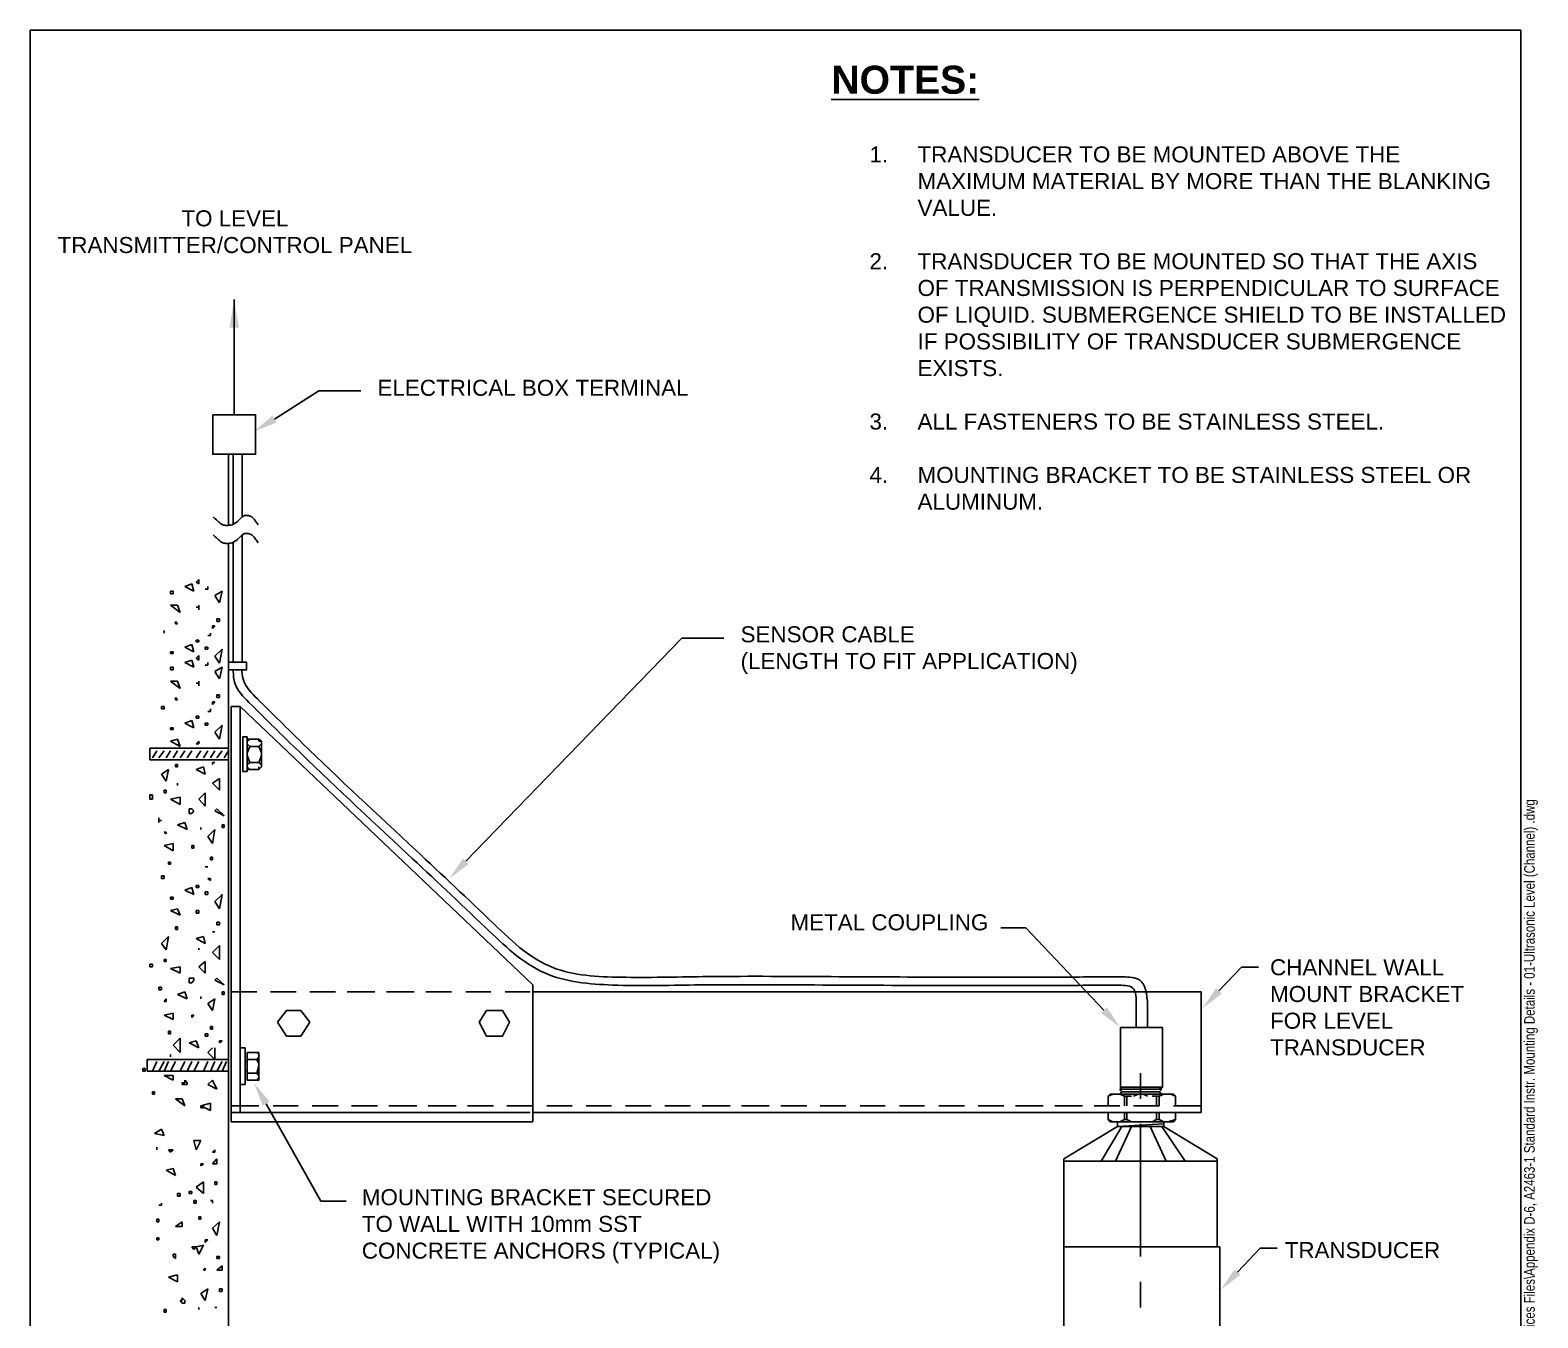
# Model space of a CAD drawing. Header units: millimetres. Extents: x 20 to 208, y 10 to 269.
# Drawn here: x 20 to 208.1, y 108.3 to 269 of the extents above; entities that cross this region are included whole.
import ezdxf

# ---------------------------------------------------------------- set-up
doc = ezdxf.new("R2010")
doc.units = ezdxf.units.MM
doc.header["$MEASUREMENT"] = 0
doc.layers.get('0').update_dxf_attribs({"linetype": 'CONTINUOUS'})
for name, color, linetype in [('BBATXT', 7, 'CONTINUOUS'), ('C-B-TITLE', 7, 'CONTINUOUS'), ('G-ANNO-SYMB', 5, 'CONTINUOUS'), ('N-INST', 4, 'CONTINUOUS'), ('N-MISC', 8, 'CONTINUOUS')]:
    doc.layers.add(name, color=color, linetype=linetype)
doc.layers.add('N-ANNO-TEXT', color=2, linetype='CONTINUOUS', lineweight=25)
doc.styles.add('_CGS_2-5_NOTES', font='arial.ttf', dxfattribs={"height": 2.5})
doc.styles.add('_CGS_3-5_SUBHEADING', font='arialbd.ttf', dxfattribs={"height": 3.5})
doc.styles.add('FILENAME', font='ARIALN.TTF', dxfattribs={"width": 0.95, "height": 2.5})

# ---------------------------------------------------------------- blocks, each defined once
blk = doc.blocks.new('FILE NAME')
at = {"layer": 'C-B-TITLE', "insert": (360.99, 526.17), "char_height": 2.5, "attachment_point": 1, "style": 'FILENAME'}
blk.add_mtext('P:\\\\60318223\\\\500-Deliverables\\\\508-GIS-FIA-STD-CAD Final (Closeout) Issuance\\\\3 - SCIS Design Standards\\\\SCIS Design Standard Manual and Appendices Files\\\\Appendix D-6, A2463-1 Standard Instr. Mounting Details - 01-Ultrasonic Level (Channel) .dwg', dxfattribs=at)

msp = doc.modelspace()

# ---------------------------------------------------------------- linework, layer by layer
at = {"color": 0, "linetype": 'Continuous'}
for points in [[(44.19, 169.79), (44.19, 169.47)], [(34.94, 152.1), (34.94, 152.42)], [(157.98, 144.52), (159.43, 144.52)], [(44.75, 139.39), (44.75, 140.28)], [(44.75, 139.07), (44.75, 140.28)]]:
    msp.add_lwpolyline(points, dxfattribs=at)
at = {"layer": 'G-ANNO-SYMB'}
for p, q in [((20, 269), (20, 10)), ((206, 269), (20, 269)), ((206, 10), (206, 269))]:
    msp.add_line(p, q, dxfattribs=at)
at = {"layer": 'N-ANNO-TEXT'}
for p, q in [((50.5, 220.45), (56.02, 223.98)), ((61.24, 223.98), (56.02, 223.98)), ((74.36, 165.26), (101.33, 193.12)), ((106.54, 193.12), (101.33, 193.12)), ((141.12, 156.95), (144.21, 156.95)), ((153.97, 146.68), (144.21, 156.95)), ((168.33, 149.08), (171.15, 152.05)), ((173.27, 152.05), (171.15, 152.05)), ((49.45, 135), (56.27, 122.83)), ((59.41, 122.83), (56.27, 122.83)), ((170.63, 113.98), (173.46, 116.95)), ((175.57, 116.95), (173.46, 116.95))]:
    msp.add_line(p, q, dxfattribs=at)
for points in [[(42.85, 208.25), (43.36, 207.76), (43.62, 207.53), (43.77, 207.41), (44.02, 207.27), (44.56, 207.17), (45.2, 207.27), (45.86, 207.68), (46.38, 208.18), (46.74, 208.4), (47.09, 208.43), (47.71, 208.19), (47.93, 207.95), (48.27, 207.49), (48.46, 207.25)], [(42.85, 206.01), (43.36, 205.51), (43.62, 205.28), (43.77, 205.17), (44.02, 205.02), (44.56, 204.93), (45.2, 205.02), (45.86, 205.44), (46.38, 205.93), (46.74, 206.16), (47.09, 206.18), (47.71, 205.95), (47.93, 205.71), (48.27, 205.25), (48.46, 205)]]:
    msp.add_spline(points, degree=3, dxfattribs=at)
for points in [[(50.24, 220.88), (47.93, 218.9), (50.75, 220.02)], [(74, 165.61), (72.29, 163.09), (74.72, 164.92)], [(167.97, 149.42), (166.26, 146.9), (168.69, 148.73)], [(154.33, 147.03), (156.03, 144.51), (153.6, 146.34)], [(49.02, 134.75), (47.93, 137.59), (49.88, 135.26)], [(170.27, 114.33), (168.57, 111.81), (171, 113.64)]]:
    msp.add_solid(points, dxfattribs=at)
at = {"layer": 'N-INST'}
for p, q in [((45.46, 221), (45.46, 235.38)), ((45.33, 216.06), (45.33, 207.32)), ((46.45, 216.06), (46.45, 208.23)), ((45.33, 205.08), (45.33, 190.14)), ((46.45, 205.99), (46.45, 190.14))]:
    msp.add_line(p, q, dxfattribs=at)
for points in [[(42.79, 221), (48.12, 221), (48.12, 216.06), (42.79, 216.06)], [(44.75, 190.11), (47, 190.11), (47, 189.14), (44.75, 189.14)]]:
    msp.add_lwpolyline(points, close=True, dxfattribs=at)
at = {"layer": 'N-INST', "linetype": 'Continuous'}
for points in [[(44.75, 216.06), (44.75, 207.18)], [(44.75, 204.93), (44.75, 73.73)], [(45.07, 184.59), (45.07, 132.72)], [(45.07, 184.59), (46.2, 184.59)], [(46.2, 133.92), (46.2, 184.59)], [(46.2, 184.59), (82.71, 149.85)], [(46.52, 180.81), (46.52, 176.47)], [(47.08, 180.81), (46.52, 180.81)], [(47.08, 176.47), (47.08, 180.81)], [(44.75, 179.36), (34.94, 179.36)], [(34.94, 179.36), (34.94, 177.91)], [(44.75, 178.16), (44.75, 179.36)], [(47.08, 180.25), (47.08, 180.49)], [(47.08, 180.49), (47.4, 180.49)], [(47.4, 180.49), (47.08, 180.25)], [(47.08, 177.03), (47.08, 180.25)], [(47.08, 179.92), (47.4, 179.6)], [(47.4, 179.6), (47.08, 178.8)], [(47.4, 180.49), (48.53, 180.49)], [(47.4, 179.6), (48.53, 179.6)], [(48.53, 180.49), (48.53, 180.25)], [(48.53, 180.49), (48.85, 180.25)], [(48.53, 180.25), (48.85, 180.25)], [(48.85, 179.92), (48.53, 179.6)], [(48.53, 179.6), (48.85, 178.8)], [(48.85, 180.25), (48.85, 177.03)], [(34.94, 177.91), (44.75, 177.91)], [(47.08, 178.48), (47.4, 177.59)], [(47.4, 177.59), (47.08, 177.35)], [(47.08, 176.71), (47.08, 177.03)], [(47.08, 177.03), (47.4, 176.71)], [(47.4, 177.59), (48.53, 177.59)], [(48.85, 178.48), (48.53, 177.59)], [(48.53, 177.59), (48.85, 177.35)], [(48.85, 177.03), (48.53, 176.71)], [(48.53, 177.03), (48.53, 176.71)], [(46.52, 176.47), (47.08, 176.47)], [(47.4, 176.71), (47.08, 176.71)], [(48.53, 176.71), (47.4, 176.71)], [(82.71, 149.85), (82.71, 132.72)], [(166.1, 148.96), (82.71, 148.96)], [(166.1, 133.92), (166.1, 148.96)], [(157.98, 147.17), (157.98, 146.53)], [(51.99, 146.63), (50.86, 145.18)], [(50.86, 145.18), (51.99, 143.41)], [(53.76, 146.63), (51.99, 146.63)], [(54.88, 145.18), (53.76, 146.63)], [(53.76, 143.41), (54.88, 145.18)], [(76.92, 146.63), (76.03, 145.18)], [(76.03, 145.18), (76.92, 143.41)], [(78.93, 146.63), (76.92, 146.63)], [(79.81, 145.18), (78.93, 146.63)], [(78.93, 143.41), (79.81, 145.18)], [(157.98, 146.53), (157.98, 145.97)], [(157.98, 145.97), (157.98, 145.4)], [(157.98, 145.4), (157.98, 144.52)], [(159.43, 145.97), (159.43, 146.53)], [(159.43, 145.4), (159.43, 145.97)], [(159.43, 144.52), (159.43, 145.4)], [(51.99, 143.41), (53.76, 143.41)], [(76.92, 143.41), (78.93, 143.41)], [(46.84, 141.97), (46.2, 141.97)], [(46.2, 141.97), (46.2, 137.38)], [(46.84, 137.38), (46.84, 141.97)], [(47.08, 137.94), (47.08, 141.4)], [(47.08, 141.4), (47.08, 141.16)], [(47.08, 141.4), (48.29, 141.4)], [(48.29, 141.4), (48.53, 141.16)], [(48.29, 141.4), (48.53, 141.4)], [(48.53, 141.4), (48.53, 137.94)], [(44.75, 140.52), (34.62, 140.52)], [(34.62, 140.52), (34.62, 139.07)], [(46.84, 140.28), (47.08, 140.28)], [(47.08, 140.84), (47.08, 140.52)], [(47.08, 140.52), (47.08, 139.96)], [(47.08, 140.52), (48.29, 140.52)], [(47.08, 139.39), (47.08, 138.83)], [(48.53, 140.84), (48.29, 140.52)], [(48.29, 140.52), (48.53, 139.96)], [(48.53, 139.71), (48.29, 138.83)], [(34.62, 139.07), (44.75, 139.07)], [(46.2, 137.38), (46.84, 137.38)], [(47.08, 139.07), (46.84, 139.07)], [(47.08, 138.83), (47.08, 138.51)], [(47.08, 138.83), (48.29, 138.83)], [(47.08, 138.27), (47.08, 137.94)], [(48.29, 137.94), (47.08, 137.94)], [(48.29, 138.83), (48.53, 138.51)], [(48.53, 138.27), (48.29, 137.94)], [(48.53, 137.94), (48.29, 137.94)], [(154.52, 135.93), (154.76, 136.18)], [(155.09, 136.18), (154.52, 135.93)], [(154.52, 134.73), (154.52, 135.93)], [(154.76, 136.18), (162.65, 136.18)], [(155.97, 136.18), (155.09, 136.18)], [(155.97, 136.82), (156.21, 137.06)], [(155.97, 136.82), (161.2, 136.82)], [(156.21, 136.5), (155.97, 136.82)], [(155.97, 136.18), (156.21, 136.5)], [(155.97, 136.18), (161.2, 136.18)], [(156.21, 136.18), (155.97, 136.18)], [(156.53, 135.93), (155.97, 136.18)], [(156.21, 137.06), (160.88, 137.06)], [(160.88, 136.5), (156.21, 136.5)], [(156.53, 134.73), (156.53, 135.93)], [(156.85, 135.93), (156.53, 135.93)], [(157.42, 135.93), (156.85, 135.93)], [(156.85, 135.93), (156.85, 134.73)], [(158.3, 136.18), (157.66, 135.93)], [(159.43, 135.93), (158.87, 136.18)], [(160.55, 135.93), (159.99, 135.93)], [(160.55, 134.73), (160.55, 135.93)], [(160.88, 135.93), (160.55, 135.93)], [(160.88, 137.06), (161.2, 136.82)], [(161.2, 136.82), (160.88, 136.5)], [(160.88, 136.5), (161.2, 136.18)], [(161.2, 136.18), (160.88, 136.18)], [(161.44, 136.18), (160.88, 135.93)], [(160.88, 135.93), (160.88, 134.73)], [(162.32, 136.18), (161.44, 136.18)], [(162.89, 135.93), (162.32, 136.18)], [(162.65, 136.18), (162.89, 135.93)], [(162.89, 135.93), (162.89, 134.73)], [(82.39, 133.92), (45.07, 133.92)], [(166.1, 133.92), (82.71, 133.92)], [(154.52, 133.92), (154.52, 133.04)], [(156.53, 133.04), (156.53, 133.92)], [(156.85, 133.92), (156.85, 133.04)], [(160.55, 133.04), (160.55, 133.92)], [(160.88, 133.92), (160.88, 133.04)], [(162.89, 133.04), (162.89, 133.92)], [(82.71, 132.72), (45.07, 132.72)], [(155.65, 132.15), (148.97, 128.13)], [(153.64, 127.81), (156.21, 132.15)], [(154.52, 133.04), (154.76, 132.72)], [(154.52, 133.04), (155.09, 132.72)], [(154.76, 132.72), (162.65, 132.72)], [(155.09, 132.72), (155.97, 132.72)], [(155.41, 127.81), (157.42, 132.15)], [(155.65, 132.15), (155.65, 132.72)], [(155.65, 132.15), (161.44, 132.48)], [(155.65, 132.15), (161.44, 132.15)], [(155.97, 132.72), (156.53, 133.04)], [(156.85, 133.04), (156.53, 133.04)], [(156.85, 133.04), (157.42, 132.72)], [(157.42, 132.72), (157.98, 132.72)], [(157.98, 132.72), (158.54, 132.72)], [(158.54, 132.72), (159.43, 132.72)], [(159.43, 132.72), (159.99, 132.72)], [(161.76, 127.81), (159.75, 132.15)], [(159.99, 132.72), (160.55, 133.04)], [(160.88, 133.04), (160.55, 133.04)], [(161.44, 132.72), (160.88, 133.04)], [(161.2, 132.15), (164.09, 127.81)], [(162, 132.72), (161.44, 132.72)], [(161.44, 132.15), (161.44, 132.72)], [(161.44, 132.15), (168.11, 128.13)], [(162.89, 133.04), (162, 132.72)], [(162.65, 132.72), (162.89, 133.04)], [(148.97, 128.13), (148.97, 117.12)], [(168.11, 128.13), (168.11, 117.12)], [(168.11, 127.81), (148.97, 127.81)], [(148.97, 117.12), (168.44, 117.12)], [(148.97, 106.66), (148.97, 117.12)], [(168.44, 117.12), (168.44, 106.66)]]:
    msp.add_lwpolyline(points, dxfattribs=at)
msp.add_lwpolyline([(156.03, 144.51), (161.29, 144.51), (161.29, 137.06), (156.03, 137.06)], close=True, dxfattribs=at)
at = {"layer": 'N-INST'}
msp.add_spline([(45.33, 189.14), (45.56, 187.42), (47.3, 185.09), (52.89, 179.58), (67.06, 166.19), (76.81, 157), (84.2, 151.32), (92.68, 149.81), (102.87, 149.82), (117.92, 149.82), (133.19, 149.75), (146.94, 149.75), (154.76, 149.78), (155.62, 149.78), (157.55, 149.46), (157.98, 147.17)], degree=3, dxfattribs=at)
for points, knots in [([(46.4, 189.14), (46.41, 188.99), (46.47, 187.4), (49.61, 184.29), (56.59, 177.35), (66.7, 167.97), (75.75, 159.49), (80.26, 155.13), (81.54, 154.11)], [0, 0, 0, 0, 0.044151, 0.118047, 0.317156, 0.812254, 1.152452, 1.276165, 1.276165, 1.276165, 1.276165]), ([(81.54, 154.11), (82.75, 153.26), (86.21, 151.06), (94.34, 150.65), (105.51, 150.95), (119.05, 150.86), (133.75, 150.79), (145.96, 150.76), (153.56, 150.84), (157, 150.82), (159.14, 150.7), (159.42, 148.31), (159.43, 146.53)], [1.276165, 1.276165, 1.276165, 1.276165, 1.388908, 1.607475, 1.866359, 2.248386, 2.63605, 2.985084, 3.183546, 3.205438, 3.255204, 3.314125, 3.314125, 3.314125, 3.314125])]:
    msp.add_open_spline(points, degree=3, knots=knots, dxfattribs=at)
msp.add_solid([(44.87, 231.88), (46.04, 231.88), (45.46, 235.38)], dxfattribs=at)
at = {"layer": 'N-MISC', "linetype": 'Continuous'}
for points in [[(39.28, 199.54), (40.16, 199.87)], [(40.41, 198.98), (39.28, 199.54)], [(40.16, 199.87), (40.41, 198.98)], [(40.73, 200.11), (41.05, 200.43)], [(41.05, 199.87), (40.73, 200.11)], [(41.05, 200.43), (41.05, 200.11)], [(41.05, 200.11), (41.05, 199.87)], [(42.18, 199.54), (42.18, 199.22)], [(42.18, 199.22), (42.18, 199.54)], [(37.51, 198.66), (37.51, 198.98)], [(37.51, 198.98), (37.83, 198.98)], [(37.83, 198.66), (37.51, 198.66)], [(37.83, 198.98), (37.83, 198.66)], [(42.18, 199.22), (41.85, 199.22)], [(41.85, 199.22), (42.18, 199.22)], [(43.06, 198.42), (43.94, 198.98)], [(43.62, 197.53), (43.06, 198.42)], [(43.94, 198.98), (43.62, 197.53)], [(38.72, 196.33), (37.51, 197.21)], [(37.51, 197.21), (38.4, 197.21)], [(38.4, 197.21), (38.72, 196.33)], [(41.05, 196.97), (40.73, 196.97)], [(40.73, 196.97), (41.05, 196.97)], [(41.05, 197.21), (41.05, 196.97)], [(41.05, 196.97), (41.05, 197.21)], [(41.05, 196.97), (41.05, 196.65)], [(41.05, 196.65), (41.05, 196.97)], [(36.71, 194.08), (36.71, 193.75)], [(38.15, 195.2), (38.4, 194.88)], [(38.15, 194.88), (38.15, 195.2)], [(38.4, 194.88), (38.15, 194.88)], [(42.74, 194.64), (43.06, 194.64)], [(43.06, 194.64), (42.74, 194.32)], [(42.74, 194.32), (42.74, 194.64)], [(43.3, 195.52), (43.62, 195.52)], [(43.3, 195.2), (43.3, 195.52)], [(43.62, 195.2), (43.3, 195.2)], [(43.62, 195.52), (43.62, 195.2)], [(39.28, 191.98), (40.16, 192.31)], [(40.41, 191.42), (39.28, 191.98)], [(40.16, 192.31), (40.41, 191.42)], [(40.73, 192.87), (41.05, 192.87)], [(40.73, 192.63), (40.73, 192.87)], [(41.05, 192.63), (40.73, 192.63)], [(41.05, 192.87), (41.05, 192.63)], [(41.85, 191.98), (42.18, 191.98)], [(41.85, 191.74), (41.85, 191.98)], [(42.18, 193.43), (42.5, 193.43)], [(42.5, 193.43), (42.18, 193.43)], [(42.18, 191.98), (42.18, 191.74)], [(42.5, 193.43), (42.5, 193.75)], [(42.5, 193.75), (42.5, 193.43)], [(37.51, 191.42), (37.83, 191.42)], [(37.51, 191.18), (37.51, 191.42)], [(37.83, 191.18), (37.51, 191.18)], [(37.83, 191.42), (37.83, 191.18)], [(39.28, 190.06), (40.16, 190.38)], [(40.41, 189.49), (39.28, 190.06)], [(40.16, 190.38), (40.41, 189.49)], [(40.73, 190.62), (41.05, 190.94)], [(41.05, 190.38), (40.73, 190.62)], [(41.05, 190.94), (41.05, 190.62)], [(41.05, 190.62), (41.05, 190.38)], [(42.18, 191.74), (41.85, 191.74)], [(42.18, 190.06), (42.18, 189.74)], [(42.18, 189.74), (42.18, 190.06)], [(43.06, 190.86), (43.94, 191.74)], [(43.62, 189.97), (43.06, 190.86)], [(43.94, 191.74), (43.62, 189.97)], [(37.51, 189.17), (37.51, 189.49)], [(37.51, 189.49), (37.83, 189.49)], [(37.83, 189.17), (37.51, 189.17)], [(37.83, 189.49), (37.83, 189.17)], [(42.18, 189.74), (41.85, 189.74)], [(41.85, 189.74), (42.18, 189.74)], [(43.06, 188.93), (43.94, 189.49)], [(43.62, 188.05), (43.06, 188.93)], [(43.94, 189.49), (43.62, 188.05)], [(38.72, 186.84), (37.51, 187.73)], [(37.51, 187.73), (38.4, 187.73)], [(38.4, 187.73), (38.72, 186.84)], [(41.05, 187.48), (40.73, 187.48)], [(40.73, 187.48), (41.05, 187.48)], [(41.05, 187.73), (41.05, 187.48)], [(41.05, 187.48), (41.05, 187.73)], [(41.05, 187.48), (41.05, 187.16)], [(41.05, 187.16), (41.05, 187.48)], [(36.39, 184.27), (36.39, 184.59)], [(36.39, 184.59), (36.71, 184.59)], [(36.71, 184.59), (36.71, 184.27)], [(38.15, 185.71), (38.4, 185.39)], [(38.15, 185.39), (38.15, 185.71)], [(38.4, 185.39), (38.15, 185.39)], [(42.74, 185.15), (43.06, 185.15)], [(43.06, 185.15), (42.74, 184.83)], [(42.74, 184.83), (42.74, 185.15)], [(43.3, 186.04), (43.62, 186.04)], [(43.3, 185.71), (43.3, 186.04)], [(43.62, 185.71), (43.3, 185.71)], [(43.62, 186.04), (43.62, 185.71)], [(36.71, 184.27), (36.39, 184.27)], [(39.28, 182.5), (40.16, 182.82)], [(40.41, 181.93), (39.28, 182.5)], [(40.16, 182.82), (40.41, 181.93)], [(40.73, 183.38), (41.05, 183.38)], [(40.73, 183.14), (40.73, 183.38)], [(41.05, 183.14), (40.73, 183.14)], [(41.05, 183.38), (41.05, 183.14)], [(41.85, 182.5), (42.18, 182.5)], [(41.85, 182.26), (41.85, 182.5)], [(42.18, 183.95), (42.5, 183.95)], [(42.5, 183.95), (42.18, 183.95)], [(42.18, 182.5), (42.18, 182.26)], [(42.5, 183.95), (42.5, 184.27)], [(42.5, 184.27), (42.5, 183.95)], [(37.51, 181.93), (37.83, 181.93)], [(37.51, 181.69), (37.51, 181.93)], [(37.83, 181.69), (37.51, 181.69)], [(37.83, 181.93), (37.83, 181.69)], [(42.18, 182.26), (41.85, 182.26)], [(43.06, 181.37), (43.94, 182.26)], [(43.62, 180.49), (43.06, 181.37)], [(43.94, 182.26), (43.62, 180.49)], [(35.82, 179.04), (35.26, 178.16)], [(36.71, 179.04), (36.06, 178.16)], [(37.51, 179.04), (36.95, 178.16)], [(37.51, 180.25), (38.4, 180.49)], [(38.72, 179.6), (37.51, 180.25)], [(38.4, 179.04), (37.83, 178.16)], [(38.4, 180.49), (38.72, 179.6)], [(39.28, 179.04), (38.72, 178.16)], [(40.16, 179.04), (39.6, 178.16)], [(40.73, 179.92), (41.05, 180.25)], [(41.05, 179.92), (40.73, 179.92)], [(41.29, 179.04), (40.73, 178.16)], [(41.05, 180.25), (41.05, 179.92)], [(42.18, 179.04), (41.61, 178.16)], [(43.06, 179.04), (42.5, 178.16)], [(43.94, 179.04), (43.3, 178.16)], [(44.75, 179.04), (44.19, 178.16)], [(38.15, 177.35), (38.4, 177.35)], [(38.15, 177.03), (38.15, 177.35)], [(38.4, 177.03), (38.15, 177.03)], [(38.4, 177.35), (38.4, 177.03)], [(40.73, 176.71), (41.61, 177.03)], [(41.61, 177.03), (41.85, 176.14)], [(42.74, 177.35), (42.74, 177.59)], [(42.74, 177.59), (42.74, 177.35)], [(43.06, 177.59), (42.74, 177.59)], [(42.74, 177.59), (43.06, 177.59)], [(36.39, 176.14), (37.27, 176.71)], [(36.95, 175.26), (36.39, 176.14)], [(37.27, 176.71), (36.95, 175.26)], [(38.4, 174.7), (38.4, 175.02)], [(38.4, 175.02), (38.4, 174.7)], [(41.85, 176.14), (40.73, 176.71)], [(42.74, 175.02), (43.62, 175.58)], [(43.62, 174.13), (42.74, 175.02)], [(43.62, 175.58), (43.62, 174.13)], [(34.94, 173.57), (35.26, 173.57)], [(34.94, 173.25), (34.94, 173.57)], [(34.94, 173.01), (34.94, 173.25)], [(35.26, 173.57), (35.26, 173.25)], [(35.26, 173.25), (35.26, 173.01)], [(36.71, 174.13), (36.95, 174.13)], [(36.71, 173.81), (36.71, 174.13)], [(36.95, 173.81), (36.71, 173.81)], [(36.95, 174.13), (36.95, 173.81)], [(37.51, 173.01), (38.72, 173.25)], [(38.72, 173.25), (38.72, 172.36)], [(41.05, 173.01), (41.85, 173.81)], [(41.85, 173.81), (41.85, 172.12)], [(35.26, 173.01), (34.94, 173.01)], [(38.72, 172.36), (37.51, 173.01)], [(39.84, 171.8), (40.16, 171.8)], [(39.84, 171.56), (39.84, 171.8)], [(39.84, 171.24), (39.84, 171.56)], [(40.16, 171.24), (39.84, 171.24)], [(40.16, 171.8), (40.41, 171.56)], [(40.41, 171.56), (40.16, 171.24)], [(41.85, 172.12), (41.05, 173.01)], [(43.06, 171.56), (43.3, 171.8)], [(44.19, 170.92), (43.06, 171.56)], [(43.3, 171.8), (44.19, 170.92)], [(36.06, 170.35), (36.06, 170.68)], [(36.06, 170.68), (36.06, 170.35)], [(36.06, 170.11), (36.06, 170.35)], [(36.06, 170.35), (36.06, 170.11)], [(36.39, 170.35), (36.06, 170.35)], [(36.06, 170.35), (36.39, 170.35)], [(38.4, 169.79), (39.28, 170.11)], [(39.6, 169.23), (38.4, 169.79)], [(39.28, 170.11), (39.6, 169.23)], [(41.29, 169.23), (41.29, 169.47)], [(41.29, 169.47), (41.29, 169.23)], [(43.94, 169.47), (43.94, 169.79)], [(43.94, 169.79), (44.19, 169.79)], [(44.19, 169.47), (43.94, 169.47)], [(36.71, 168.91), (36.95, 168.91)], [(36.95, 168.67), (36.71, 168.91)], [(36.71, 167.22), (37.83, 167.46)], [(36.95, 168.91), (36.95, 168.67)], [(37.83, 167.46), (37.83, 166.57)], [(42.18, 168.34), (43.06, 169.23)], [(42.74, 167.46), (42.18, 168.34)], [(43.06, 169.23), (42.74, 167.46)], [(37.83, 166.57), (36.71, 167.22)], [(40.16, 166.9), (40.16, 167.22)], [(40.16, 167.22), (40.41, 167.22)], [(40.41, 166.9), (40.16, 166.9)], [(40.41, 167.22), (40.41, 166.9)], [(42.5, 165.77), (42.74, 165.77)], [(42.5, 165.45), (42.5, 165.77)], [(42.74, 165.77), (42.74, 165.45)], [(37.27, 165.13), (37.51, 165.13)], [(37.27, 164.89), (37.27, 165.13)], [(37.51, 164.89), (37.27, 164.89)], [(37.51, 165.13), (37.51, 164.89)], [(42.18, 164.56), (41.85, 164.56)], [(41.85, 164.56), (42.18, 164.56)], [(42.74, 165.45), (42.5, 165.45)], [(36.39, 163.44), (36.71, 163.44)], [(36.39, 163.12), (36.39, 163.44)], [(36.71, 163.12), (36.39, 163.12)], [(36.71, 163.44), (36.71, 163.12)], [(39.28, 161.67), (40.16, 161.99)], [(40.16, 161.99), (40.41, 161.11)], [(40.73, 161.99), (40.73, 162.23)], [(40.73, 162.23), (41.05, 162.23)], [(41.05, 161.99), (40.73, 161.99)], [(41.05, 162.23), (41.05, 161.99)], [(42.5, 162.88), (42.18, 163.12)], [(42.18, 163.12), (42.5, 163.12)], [(42.5, 163.12), (42.5, 162.88)], [(37.51, 160.54), (37.51, 160.78)], [(37.51, 160.78), (37.83, 160.78)], [(37.83, 160.54), (37.51, 160.54)], [(37.83, 160.78), (37.83, 160.54)], [(40.41, 161.11), (39.28, 161.67)], [(41.85, 161.11), (41.85, 161.43)], [(41.85, 161.43), (42.18, 161.43)], [(42.18, 161.11), (41.85, 161.11)], [(42.18, 161.43), (42.18, 161.11)], [(43.06, 160.22), (43.94, 161.11)], [(43.62, 159.34), (43.06, 160.22)], [(43.94, 161.11), (43.62, 159.34)], [(37.51, 159.1), (38.4, 159.34)], [(38.72, 158.53), (37.51, 159.1)], [(38.4, 159.34), (38.72, 158.53)], [(40.73, 158.77), (40.73, 159.1)], [(40.73, 159.1), (41.05, 159.1)], [(41.05, 158.77), (40.73, 158.77)], [(41.05, 159.1), (41.05, 158.77)], [(38.15, 157.09), (38.4, 157.09)], [(38.15, 156.76), (38.15, 157.09)], [(38.4, 156.76), (38.15, 156.76)], [(38.4, 157.09), (38.4, 156.76)], [(42.74, 156.44), (43.06, 156.44)], [(43.06, 156.44), (42.74, 156.44)], [(43.3, 157.65), (43.62, 157.65)], [(43.3, 157.33), (43.3, 157.65)], [(43.62, 157.33), (43.3, 157.33)], [(43.62, 157.65), (43.62, 157.33)], [(36.39, 154.99), (37.27, 155.88)], [(36.95, 154.19), (36.39, 154.99)], [(37.27, 155.88), (36.95, 154.19)], [(40.73, 155.64), (41.61, 155.88)], [(41.85, 154.99), (40.73, 155.64)], [(41.05, 154.43), (41.05, 154.19)], [(41.05, 154.19), (41.05, 154.43)], [(41.61, 155.88), (41.85, 154.99)], [(42.74, 153.87), (43.62, 154.75)], [(43.62, 154.75), (43.62, 152.98)], [(34.94, 152.42), (35.26, 152.42)], [(35.26, 152.42), (35.26, 152.1)], [(36.71, 152.74), (36.71, 152.98)], [(36.71, 152.98), (36.95, 152.98)], [(36.95, 152.74), (36.71, 152.74)], [(36.95, 152.98), (36.95, 152.74)], [(41.05, 152.1), (41.85, 152.74)], [(41.85, 152.74), (41.85, 151.29)], [(43.62, 152.98), (42.74, 153.87)], [(35.26, 152.1), (34.94, 152.1)], [(37.51, 151.86), (38.72, 152.1)], [(38.72, 151.29), (37.51, 151.86)], [(38.72, 152.1), (38.72, 151.29)], [(39.84, 150.41), (39.84, 150.65)], [(39.84, 150.65), (40.16, 150.65)], [(40.16, 150.65), (40.41, 150.65)], [(40.41, 150.65), (40.41, 150.41)], [(41.85, 151.29), (41.05, 152.1)], [(43.06, 150.41), (43.3, 150.65)], [(43.3, 150.65), (44.19, 149.85)], [(36.06, 149.53), (36.39, 149.53)], [(36.06, 149.2), (36.06, 149.53)], [(36.39, 149.2), (36.06, 149.2)], [(36.39, 149.53), (36.39, 149.2)], [(38.4, 148.64), (39.28, 148.96)], [(39.6, 148.08), (38.4, 148.64)], [(39.28, 148.96), (39.6, 148.08)], [(39.84, 150.09), (39.84, 150.41)], [(40.16, 150.09), (39.84, 150.09)], [(40.41, 150.41), (40.16, 150.09)], [(44.19, 149.85), (43.06, 150.41)], [(43.94, 148.96), (44.19, 148.96)], [(43.94, 148.64), (43.94, 148.96)], [(44.19, 148.64), (43.94, 148.64)], [(44.19, 148.96), (44.19, 148.64)], [(48.29, 148.96), (45.07, 148.96)], [(53.19, 148.96), (49.98, 148.96)], [(58.1, 148.96), (54.88, 148.96)], [(63, 148.96), (59.55, 148.96)], [(67.91, 148.96), (64.45, 148.96)], [(72.57, 148.96), (69.36, 148.96)], [(77.48, 148.96), (74.34, 148.96)], [(82.39, 148.96), (79.25, 148.96)], [(36.71, 147.76), (36.95, 148.08)], [(36.95, 147.76), (36.71, 147.76)], [(36.95, 148.08), (36.95, 147.76)], [(41.29, 148.4), (41.29, 148.08)], [(41.29, 148.08), (41.29, 148.4)], [(42.18, 147.51), (43.06, 148.08)], [(42.74, 146.63), (42.18, 147.51)], [(43.06, 148.08), (42.74, 146.63)], [(36.71, 146.07), (37.83, 146.31)], [(37.83, 145.5), (36.71, 146.07)], [(37.83, 146.31), (37.83, 145.5)], [(40.16, 146.07), (40.41, 146.07)], [(40.41, 146.07), (40.16, 145.75)], [(40.16, 145.75), (40.16, 146.07)], [(37.27, 143.74), (37.27, 144.06)], [(37.27, 144.06), (37.51, 144.06)], [(37.51, 143.74), (37.27, 143.74)], [(37.51, 144.06), (37.51, 143.74)], [(37.83, 142.29), (38.72, 143.17)], [(38.72, 143.17), (38.72, 141.4)], [(41.85, 143.74), (42.18, 143.74)], [(41.85, 143.41), (41.85, 143.74)], [(42.18, 143.41), (41.85, 143.41)], [(42.18, 143.74), (42.18, 143.41)], [(42.5, 144.3), (42.5, 144.62)], [(42.5, 144.62), (42.74, 144.62)], [(42.74, 144.3), (42.5, 144.3)], [(42.74, 144.62), (42.74, 144.3)], [(37.51, 141.16), (37.51, 140.84)], [(37.51, 140.84), (37.51, 141.16)], [(38.72, 141.4), (37.83, 142.29)], [(39.84, 142.61), (40.73, 142.85)], [(41.05, 141.97), (39.84, 142.61)], [(40.73, 142.85), (41.05, 141.97)], [(42.18, 141.4), (42.74, 141.97)], [(43.06, 140.52), (42.18, 141.4)], [(43.06, 141.97), (43.06, 140.52)], [(43.62, 142.85), (43.94, 142.85)], [(43.94, 142.85), (43.62, 142.61)], [(43.62, 142.61), (43.62, 142.85)], [(34.05, 139.07), (34.05, 139.39)], [(34.05, 139.39), (34.37, 139.39)], [(34.37, 139.39), (34.37, 139.07)], [(35.82, 140.28), (35.26, 139.07)], [(36.71, 140.28), (36.06, 139.07)], [(37.27, 140.28), (36.71, 139.07)], [(38.15, 140.28), (37.51, 139.07)], [(39.28, 140.28), (38.72, 139.07)], [(40.16, 140.28), (39.6, 139.07)], [(41.05, 140.28), (40.41, 139.07)], [(42.18, 140.28), (41.61, 139.07)], [(43.06, 140.28), (42.5, 139.07)], [(43.94, 140.28), (43.3, 139.07)], [(44.51, 140.28), (43.94, 139.07)], [(34.37, 139.07), (34.05, 139.07)], [(37.83, 137.94), (36.71, 138.51)], [(36.71, 138.51), (37.83, 138.51)], [(37.83, 138.51), (37.83, 137.94)], [(38.96, 137.38), (38.96, 137.62)], [(38.96, 137.62), (39.28, 137.62)], [(39.28, 137.38), (38.96, 137.38)], [(39.28, 137.94), (39.6, 137.62)], [(39.28, 137.62), (39.28, 137.94)], [(39.6, 137.38), (39.28, 137.38)], [(39.6, 137.62), (39.6, 137.38)], [(42.18, 137.38), (42.74, 137.94)], [(43.3, 136.82), (42.18, 137.38)], [(42.74, 137.94), (43.3, 136.82)], [(158.54, 138.83), (158.54, 135.61)], [(35.26, 136.5), (35.5, 136.5)], [(35.26, 136.18), (35.26, 136.5)], [(35.5, 136.18), (35.26, 136.18)], [(35.5, 136.5), (35.5, 136.18)], [(39.28, 134.73), (38.15, 135.61)], [(38.15, 135.61), (38.96, 135.61)], [(38.96, 135.61), (39.28, 134.73)], [(41.29, 134.73), (42.5, 135.05)], [(42.5, 134.17), (41.29, 134.73)], [(41.29, 134.73), (41.61, 134.73)], [(41.29, 134.49), (41.29, 134.73)], [(41.61, 134.49), (41.29, 134.49)], [(41.61, 134.73), (41.61, 134.49)], [(42.5, 135.05), (42.5, 134.17)], [(48.53, 134.73), (45.07, 134.73)], [(53.43, 134.73), (50.3, 134.73)], [(58.42, 134.73), (55.2, 134.73)], [(63.33, 134.73), (60.11, 134.73)], [(68.23, 134.73), (64.77, 134.73)], [(73.14, 134.73), (69.68, 134.73)], [(77.8, 134.73), (74.58, 134.73)], [(82.71, 134.73), (79.49, 134.73)], [(87.61, 134.73), (84.48, 134.73)], [(92.52, 134.73), (89.38, 134.73)], [(97.5, 134.73), (94.29, 134.73)], [(102.41, 134.73), (99.19, 134.73)], [(107.32, 134.73), (103.86, 134.73)], [(112.22, 134.73), (108.76, 134.73)], [(116.89, 134.73), (113.67, 134.73)], [(121.79, 134.73), (118.57, 134.73)], [(126.7, 134.73), (123.56, 134.73)], [(131.6, 134.73), (128.47, 134.73)], [(136.59, 134.73), (133.37, 134.73)], [(141.49, 134.73), (138.28, 134.73)], [(146.4, 134.73), (142.94, 134.73)], [(151.31, 134.73), (147.85, 134.73)], [(155.97, 134.73), (152.75, 134.73)], [(160.88, 134.73), (157.66, 134.73)], [(166.1, 134.73), (162.65, 134.73)], [(35.5, 131.27), (36.39, 131.83)], [(36.39, 131.83), (36.71, 131.03)], [(158.54, 132.48), (158.54, 115.91)], [(36.71, 131.03), (35.5, 131.27)], [(40.73, 129.26), (40.41, 130.39)], [(40.41, 130.39), (41.29, 130.39)], [(41.29, 130.39), (40.73, 129.26)], [(35.82, 129.58), (35.82, 129.26)], [(35.82, 129.26), (35.82, 129.58)], [(37.51, 128.94), (37.27, 129.26)], [(37.27, 129.26), (37.51, 129.26)], [(37.51, 129.26), (37.83, 129.26)], [(37.83, 129.26), (37.51, 128.94)], [(42.74, 128.94), (43.06, 129.26)], [(43.06, 128.94), (42.74, 128.94)], [(43.3, 128.13), (42.74, 127.49)], [(43.06, 129.26), (43.06, 128.94)], [(43.3, 127.49), (43.3, 128.13)], [(36.95, 126.69), (37.83, 126.93)], [(38.15, 126.04), (36.95, 126.69)], [(37.83, 126.93), (38.15, 126.04)], [(41.29, 127.49), (41.61, 127.49)], [(41.61, 127.49), (41.29, 127.25)], [(41.29, 127.25), (41.29, 127.49)], [(42.74, 127.49), (43.3, 127.49)], [(40.73, 124.6), (41.61, 125.24)], [(41.61, 123.79), (40.73, 124.6)], [(41.61, 125.24), (41.61, 123.79)], [(43.06, 125.24), (43.06, 124.92)], [(43.3, 125.24), (43.06, 125.24)], [(43.06, 124.92), (43.3, 124.92)], [(43.3, 124.92), (43.3, 125.24)], [(36.39, 122.34), (36.06, 122.34)], [(36.06, 122.34), (36.39, 122.34)], [(36.39, 122.58), (36.39, 122.34)], [(36.39, 122.34), (36.39, 122.58)], [(38.4, 123.47), (38.4, 123.79)], [(38.4, 123.79), (38.72, 123.79)], [(38.72, 123.47), (38.4, 123.47)], [(38.72, 123.79), (38.72, 123.47)], [(39.84, 124.03), (39.84, 123.79)], [(40.16, 124.03), (39.84, 124.03)], [(39.84, 123.79), (40.16, 123.79)], [(40.16, 123.79), (40.16, 124.03)], [(40.41, 122.91), (40.73, 122.91)], [(40.41, 122.58), (40.41, 122.91)], [(40.73, 122.58), (40.41, 122.58)], [(40.73, 122.91), (40.73, 122.58)], [(42.74, 122.91), (42.5, 122.91)], [(42.5, 122.91), (42.74, 122.91)], [(42.74, 122.91), (42.74, 122.58)], [(42.74, 122.58), (42.74, 122.91)], [(35.82, 120.25), (35.82, 120.57)], [(35.82, 120.57), (36.06, 120.57)], [(36.06, 120.57), (36.06, 120.25)], [(41.05, 120.9), (41.29, 120.9)], [(41.05, 120.57), (41.05, 120.9)], [(41.29, 120.57), (41.05, 120.57)], [(41.29, 120.9), (41.29, 120.57)], [(36.06, 120.25), (35.82, 120.25)], [(38.96, 120.25), (38.15, 119.69)], [(38.15, 119.69), (38.96, 119.69)], [(38.96, 119.69), (38.96, 120.25)], [(42.74, 119.45), (43.62, 120.25)], [(43.3, 118.56), (42.74, 119.45)], [(43.62, 120.25), (43.3, 118.56)], [(35.82, 118.24), (36.06, 118.24)], [(35.82, 118), (35.82, 118.24)], [(36.06, 118), (35.82, 118)], [(36.06, 118.24), (36.06, 118)], [(40.41, 116.79), (40.16, 117.12)], [(40.16, 117.12), (40.41, 117.12)], [(40.41, 117.12), (40.73, 117.12)], [(40.73, 117.12), (40.41, 116.79)], [(40.73, 117.12), (41.61, 117.36)], [(41.05, 116.23), (40.73, 117.12)], [(41.61, 117.36), (41.05, 116.23)], [(41.85, 118), (42.18, 118)], [(42.18, 118), (41.85, 117.68)], [(41.85, 117.68), (41.85, 118)], [(37.83, 115.91), (37.83, 116.23)], [(37.83, 116.23), (38.15, 116.23)], [(38.15, 115.67), (37.83, 115.91)], [(38.15, 116.23), (38.15, 115.91)], [(38.15, 115.91), (38.15, 115.67)], [(43.3, 115.91), (43.62, 115.91)], [(43.3, 115.67), (43.3, 115.91)], [(43.62, 115.67), (43.3, 115.67)], [(43.94, 114.78), (43.3, 114.22)], [(43.62, 115.91), (43.62, 115.67)], [(43.94, 114.22), (43.94, 114.78)], [(37.27, 113.34), (38.4, 113.66)], [(38.4, 112.77), (37.27, 113.34)], [(38.4, 113.66), (38.4, 112.77)], [(41.61, 114.22), (41.85, 114.46)], [(41.85, 114.22), (41.61, 114.22)], [(41.85, 114.46), (41.85, 114.22)], [(43.3, 114.22), (43.94, 114.22)], [(41.29, 111.33), (42.18, 111.89)], [(41.85, 110.44), (41.29, 111.33)], [(42.18, 111.89), (41.85, 110.44)], [(43.62, 111.89), (43.62, 111.57)], [(43.94, 111.89), (43.62, 111.89)], [(43.62, 111.57), (43.94, 111.57)], [(43.94, 111.57), (43.94, 111.89)], [(158.54, 112.77), (158.54, 109.56)], [(36.71, 109.32), (36.95, 109.32)], [(36.71, 108.99), (36.71, 109.32)], [(36.95, 109.32), (36.95, 108.99)], [(38.96, 110.12), (38.72, 110.44)], [(38.72, 110.44), (38.96, 110.44)], [(38.96, 110.76), (39.28, 110.44)], [(38.96, 110.44), (38.96, 110.76)], [(39.28, 110.12), (38.96, 110.12)], [(39.28, 110.44), (39.28, 110.12)], [(41.05, 109.56), (41.05, 109.32)], [(41.05, 109.32), (41.05, 109.56)], [(43.3, 109.56), (43.06, 109.56)], [(43.06, 109.56), (43.3, 109.56)], [(36.95, 108.99), (36.71, 108.99)]]:
    msp.add_lwpolyline(points, dxfattribs=at)

# ---------------------------------------------------------------- block references
at = {"layer": 'BBATXT', "xscale": 0.7273500000000013, "yscale": 0.5273499999999984, "zscale": 0.6273500000000001, "rotation": 90}
msp.add_blockref('FILE NAME', (483.88, -252.4), dxfattribs=at)

# ---------------------------------------------------------------- texts
at = {"layer": 'N-ANNO-TEXT', "color": 4, "insert": (119.95, 264.56), "char_height": 3.5, "attachment_point": 1, "line_spacing_factor": 0.9, "style": '_CGS_3-5_SUBHEADING'}
msp.add_mtext('{\\LNOTES:\\P\\P }', dxfattribs=at)
at = {"layer": 'N-ANNO-TEXT', "char_height": 2, "style": '_CGS_2-5_NOTES'}
for s, insert, width, attachment_point in [('\\A1;\\pi-6,l6,t6;1.^ITRANSDUCER TO BE MOUNTED ABOVE THE MAXIMUM MATERIAL BY MORE THAN THE BLANKING VALUE.\\P\\P2.^ITRANSDUCER TO BE MOUNTED SO THAT THE AXIS OF TRANSMISSION IS PERPENDICULAR TO SURFACE OF LIQUID. SUBMERGENCE SHIELD TO BE INSTALLED IF POSSIBILITY OF TRANSDUCER SUBMERGENCE EXISTS.\\P\\P3.^IALL FASTENERS TO BE STAINLESS STEEL.\\P\\P4.^IMOUNTING BRACKET TO BE STAINLESS STEEL OR ALUMINUM.', (124.72, 254.49), 79.3083, 1), ('\\pi85.41233;TO LEVEL\\P\\pi69.96826;TRANSMITTER/CONTROL PANEL', (-46.54, 246.51), 184.0143, 1), ('ELECTRICAL BOX TERMINAL', (63.34, 225.36), 184.0143, 1), ('SENSOR CABLE \\P(LENGTH TO FIT APPLICATION)', (108.64, 194.59), 184.0143, 1), ('METAL COUPLING', (139.55, 158.64), 184.0143, 3), ('CHANNEL WALL MOUNT BRACKET FOR LEVEL TRANSDUCER', (174.7, 153.03), 30.1337, 1), ('MOUNTING BRACKET SECURED\\PTO WALL WITH 10mm SST\\PCONCRETE ANCHORS (TYPICAL)', (61.38, 124.33), 184.0143, 1), ('TRANSDUCER', (176.53, 117.73), 184.0143, 1)]:
    msp.add_mtext(s, dxfattribs=dict(at, insert=insert, width=width, attachment_point=attachment_point))

doc.saveas('drawing.dxf')
